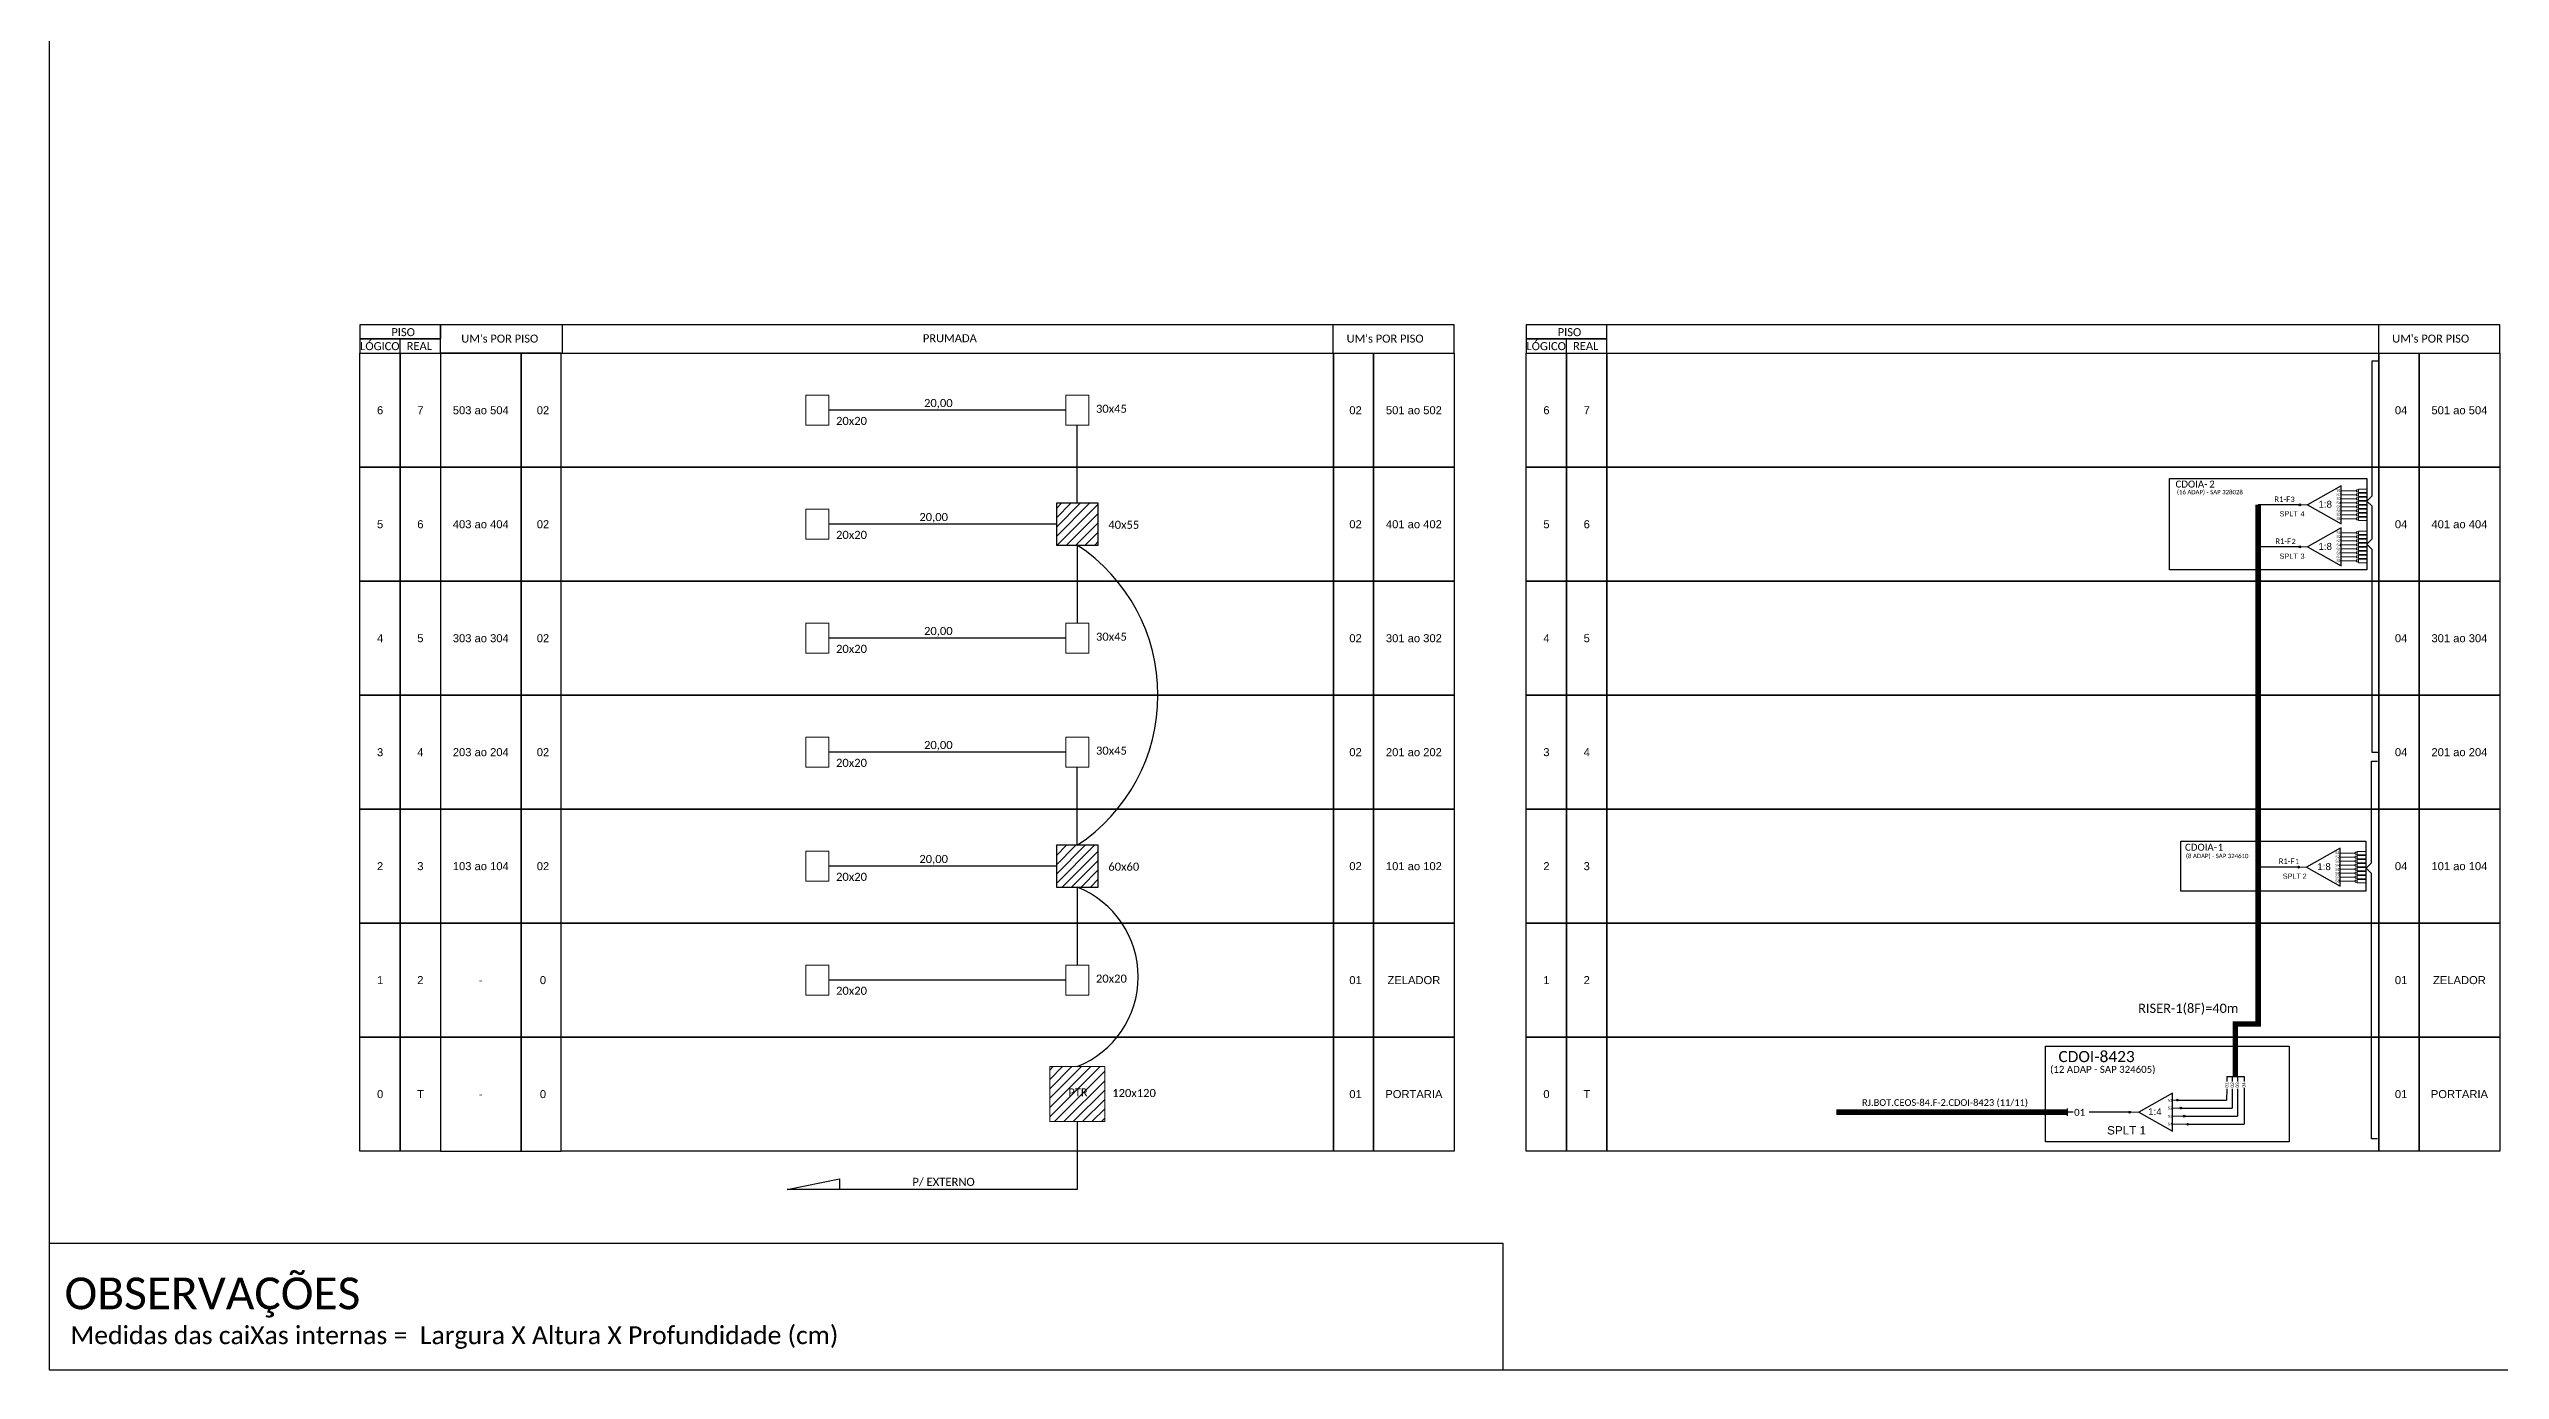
# Model space of a CAD drawing. Extents: x -89 to 749, y 705 to 1299.
# Drawn here: x -89 to 462, y 705 to 1002 of the extents above; entities that cross this region are included whole.
import ezdxf
from ezdxf.enums import TextEntityAlignment as Align

# ---------------------------------------------------------------- set-up
doc = ezdxf.new("R2010")
doc.units = 0
doc.styles.add('ARIAL', font='arial.ttf')
doc.styles.get("Standard").update_dxf_attribs({"font": 'arial.ttf'})
doc.styles.add('WMF-Calibri0', font='calibri.ttf')
doc.linetypes.add('RESERVA', pattern='A,0.5,-0.15,["RESERVA",Standard,S=0.18,R=0,X=0,Y=-0.1],-1.3', length=1.95)
pattern_1 = [(45, (-967.9587, 147.7174), (-1.054204, 1.054204), [])]

# ---------------------------------------------------------------- blocks, each defined once
blk = doc.blocks.new('SPLT_1-4_DIV_DIR')
h = blk.add_hatch(color=3)
h.dxf.hatch_style = 1
edge = h.paths.add_edge_path()
edge.add_arc((13.27, 3.47), 0.242, 0, 360)
h = blk.add_hatch(color=3)
h.dxf.hatch_style = 1
edge = h.paths.add_edge_path()
edge.add_arc((14.27, 1.17), 0.242, 0, 360)
h = blk.add_hatch(color=3)
h.dxf.hatch_style = 1
edge = h.paths.add_edge_path()
edge.add_arc((15.27, -1.14), 0.242, 0, 360)
h = blk.add_hatch(color=3)
h.dxf.hatch_style = 1
edge = h.paths.add_edge_path()
edge.add_arc((16.27, -3.45), 0.242, 0, 360)
at = {"color": 1, "lineweight": 0}
blk.add_lwpolyline([(2.22, 0), (0, 0)], dxfattribs=at)
at = {"color": 1}
blk.add_lwpolyline([(11.89, 5.45), (2.22, 0), (11.89, -5.45), (11.89, 5.45)], dxfattribs=at)
at = {"color": 7, "lineweight": 0}
for points in [[(13.27, 3.47), (11.89, 3.47)], [(11.89, 1.17), (14.27, 1.17)], [(11.89, -1.14), (15.27, -1.14)], [(11.89, -3.45), (16.27, -3.45)]]:
    blk.add_lwpolyline(points, dxfattribs=at)
at = {"color": 3}
for centre in [(13.27, 3.47), (14.27, 1.17), (15.27, -1.14), (16.27, -3.45)]:
    blk.add_circle(centre, 0.242, dxfattribs=at)
at = {"color": 1, "style": 'ARIAL'}
for s, height, p in [('1:4', 2, (4.91, -0.85)), ('S1', 0.75, (10.52, 3.07)), ('S2', 0.75, (10.52, 0.81)), ('S3', 0.75, (10.52, -1.54)), ('S4', 0.75, (10.52, -3.8))]:
    blk.add_text(s, height=height, dxfattribs=at).set_placement(p)
blk = doc.blocks.new('SPLT_1-8_SC-APC')
at = {"color": 1}
blk.add_lwpolyline([(-7.37, -2.1), (-17.04, -7.55), (-7.37, -13), (-7.37, -2.1)], dxfattribs=at)
at = {"color": 3, "lineweight": 0}
for points in [[(-2.99, -3.51), (-7.37, -3.51)], [(-7.37, -4.66), (-2.99, -4.66)], [(-7.37, -5.82), (-2.99, -5.82)], [(-7.37, -6.97), (-2.99, -6.97)], [(-2.41, -3.02), (-2.41, -4)], [(-2.41, -3.02), (0, -3.02)], [(-2.41, -4), (0, -4)], [(-2.41, -4.17), (-2.41, -5.16)], [(-2.41, -4.17), (0, -4.17)], [(-2.41, -5.16), (0, -5.16)], [(-2.41, -5.32), (-2.41, -6.31)], [(-2.41, -5.32), (0, -5.32)], [(-2.41, -6.31), (0, -6.31)], [(-2.41, -6.48), (-2.41, -7.46)], [(-2.41, -6.48), (0, -6.48)], [(-7.37, -8.12), (-2.99, -8.12)], [(-7.37, -9.28), (-2.99, -9.28)], [(-7.37, -10.43), (-2.99, -10.43)], [(-7.37, -11.58), (-2.99, -11.58)], [(-2.41, -7.46), (0, -7.46)], [(-2.41, -7.63), (-2.41, -8.62)], [(-2.41, -7.63), (0, -7.63)], [(-2.41, -8.62), (0, -8.62)], [(-2.41, -8.78), (-2.41, -9.77)], [(-2.41, -8.78), (0, -8.78)], [(-2.41, -9.77), (0, -9.77)], [(-2.41, -9.94), (-2.41, -10.92)], [(-2.41, -9.94), (0, -9.94)], [(-2.41, -10.92), (0, -10.92)], [(-2.41, -11.09), (-2.41, -12.08)], [(-2.41, -11.09), (0, -11.09)], [(-2.41, -12.08), (0, -12.08)]]:
    blk.add_lwpolyline(points, dxfattribs=at)
for points in [[(-2.99, -3.22), (-2.41, -3.22), (-2.41, -3.8), (-2.99, -3.8)], [(-2.99, -4.38), (-2.41, -4.38), (-2.41, -4.95), (-2.99, -4.95)], [(-2.99, -5.53), (-2.41, -5.53), (-2.41, -6.1), (-2.99, -6.1)], [(-2.99, -6.68), (-2.41, -6.68), (-2.41, -7.26), (-2.99, -7.26)], [(-2.99, -7.84), (-2.41, -7.84), (-2.41, -8.41), (-2.99, -8.41)], [(-2.99, -8.99), (-2.41, -8.99), (-2.41, -9.56), (-2.99, -9.56)], [(-2.99, -10.14), (-2.41, -10.14), (-2.41, -10.72), (-2.99, -10.72)], [(-2.99, -11.3), (-2.41, -11.3), (-2.41, -11.87), (-2.99, -11.87)]]:
    blk.add_lwpolyline(points, close=True, dxfattribs=at)
at = {"color": 1, "lineweight": 0}
blk.add_lwpolyline([(-17.04, -7.55), (-19.26, -7.55)], dxfattribs=at)
at = {"color": 1, "style": 'ARIAL'}
for s, height, p in [('1:8', 2, (-13.91, -8.4)), ('S1', 0.75, (-8.74, -3.78)), ('S2', 0.75, (-8.74, -4.97)), ('S3', 0.75, (-8.74, -6.18)), ('S4', 0.75, (-8.74, -7.36)), ('S5', 0.75, (-8.74, -8.57)), ('S6', 0.75, (-8.74, -9.69)), ('S7', 0.75, (-8.74, -10.78)), ('S8', 0.75, (-8.74, -11.9))]:
    blk.add_text(s, height=height, dxfattribs=at).set_placement(p)

msp = doc.modelspace()

# ---------------------------------------------------------------- hatches: boundary and pattern name
h = msp.add_hatch()
h.set_pattern_fill('ANSI31', color=1, scale=0.469565)
h.set_pattern_definition(pattern_1)
h.paths.add_polyline_path([(137.27, 890.48), (146.67, 890.48), (146.67, 899.88), (137.27, 899.88)])
h = msp.add_hatch(color=3)
h.dxf.hatch_style = 1
edge = h.paths.add_edge_path()
edge.add_arc((416.96, 899.55), 0.201, 0, 360)
h = msp.add_hatch(color=3)
h.dxf.hatch_style = 1
edge = h.paths.add_edge_path()
edge.add_arc((416.96, 890.09), 0.201, 0, 360)
h = msp.add_hatch()
h.set_pattern_fill('ANSI31', color=1, scale=0.469565)
h.set_pattern_definition(pattern_1)
h.paths.add_polyline_path([(137.27, 813.61), (146.67, 813.61), (146.67, 823), (137.27, 823)])
h = msp.add_hatch(color=3)
h.dxf.hatch_style = 1
edge = h.paths.add_edge_path()
edge.add_arc((416.69, 818.08), 0.201, 0, 360)
h = msp.add_hatch()
h.set_pattern_fill('ANSI31', color=1, scale=0.469565)
h.set_pattern_definition([(45, (-232.1813, 2833.3818), (-1.054204, 1.054204), [])])
h.paths.add_polyline_path([(148.15, 773.24), (135.79, 773.24), (135.79, 760.87), (148.15, 760.87)])
h.paths.add_polyline_path([(139.49, 766.06), (144.82, 766.06), (144.82, 768.78), (139.49, 768.78)], flags=24)
h = msp.add_hatch(color=3)
h.dxf.hatch_style = 1
edge = h.paths.add_edge_path()
edge.add_arc((378.68, 762.97), 0.321, 0, 360)

# ---------------------------------------------------------------- linework, layer by layer
at = {"color": 5}
for p, q in [((400.5, 768.2), (400.48, 765.7)), ((400.5, 771.02), (400.5, 769.88)), ((401.7, 771.02), (401.7, 769.88)), ((401.7, 768.2), (401.7, 763.89)), ((402.9, 768.2), (402.9, 762.09)), ((390.17, 763.89), (401.7, 763.89)), ((390.95, 762.09), (402.9, 762.09))]:
    msp.add_line(p, q, dxfattribs=at)
at = {"color": 8, "linetype": 'RESERVA', "ltscale": 4}
for p in [(404.4, 768.35), (391.73, 760.28)]:
    msp.add_line(p, (404.4, 760.28), dxfattribs=at)
for points in [[(-89.32, 705.02), (749.25, 705.02), (749.25, 1299.02), (-89.32, 1299.02), (-89.32, 705.02)], [(-1.26, 933.62), (226.74, 933.62), (226.74, 940.05), (-1.26, 940.05), (-1.26, 940.05), (-1.26, 936.84)], [(26.18, 933.62), (26.18, 940.05)], [(199.55, 933.62), (199.55, 940.05)], [(242.97, 933.62), (461.91, 933.62), (461.91, 940.05), (242.97, 940.05)], [(434.73, 933.62), (434.73, 940.05)], [(-10.32, 933.62), (-10.32, 936.84)], [(252.03, 933.62), (252.03, 936.84)]]:
    msp.add_lwpolyline(points)
for points in [[(-19.37, 936.84), (-1.26, 936.84), (-1.26, 940.05), (-19.37, 940.05)], [(242.97, 936.84), (261.09, 936.84), (261.09, 940.05), (242.97, 940.05)], [(-19.37, 933.62), (-1.26, 933.62), (-1.26, 936.84), (-19.37, 936.84)], [(-19.37, 933.62), (-10.32, 933.62), (-10.32, 907.99), (-19.37, 907.99)], [(-10.32, 933.62), (-1.26, 933.62), (-1.26, 907.99), (-10.32, 907.99)], [(-10.32, 933.62), (-1.26, 933.62), (-1.26, 907.99), (-10.32, 907.99)], [(16.85, 933.62), (-1.26, 933.62), (-1.26, 907.99), (16.85, 907.99)], [(25.91, 933.62), (16.85, 933.62), (16.85, 907.99), (25.91, 907.99)], [(25.91, 933.62), (199.57, 933.62), (199.57, 907.99), (25.91, 907.99)], [(199.57, 933.62), (208.62, 933.62), (208.62, 907.99), (199.57, 907.99)], [(208.62, 933.62), (226.74, 933.62), (226.74, 907.99), (208.62, 907.99)], [(242.97, 933.62), (261.09, 933.62), (261.09, 936.84), (242.97, 936.84)], [(242.97, 933.62), (252.03, 933.62), (252.03, 907.99), (242.97, 907.99)], [(252.03, 933.62), (261.09, 933.62), (261.09, 907.99), (252.03, 907.99)], [(252.03, 933.62), (261.09, 933.62), (261.09, 907.99), (252.03, 907.99)], [(261.09, 933.62), (434.74, 933.62), (434.74, 907.99), (261.09, 907.99)], [(434.74, 933.62), (443.8, 933.62), (443.8, 907.99), (434.74, 907.99)], [(443.8, 933.62), (461.91, 933.62), (461.91, 907.99), (443.8, 907.99)], [(-19.37, 907.99), (-10.32, 907.99), (-10.32, 882.37), (-19.37, 882.37)], [(-10.32, 907.99), (-1.26, 907.99), (-1.26, 882.37), (-10.32, 882.37)], [(-10.32, 907.99), (-1.26, 907.99), (-1.26, 882.37), (-10.32, 882.37)], [(16.85, 907.99), (-1.26, 907.99), (-1.26, 882.37), (16.85, 882.37)], [(25.91, 907.99), (16.85, 907.99), (16.85, 882.37), (25.91, 882.37)], [(25.91, 907.99), (199.57, 907.99), (199.57, 882.37), (25.91, 882.37)], [(199.57, 907.99), (208.62, 907.99), (208.62, 882.37), (199.57, 882.37)], [(208.62, 907.99), (226.74, 907.99), (226.74, 882.37), (208.62, 882.37)], [(242.97, 907.99), (252.03, 907.99), (252.03, 882.37), (242.97, 882.37)], [(252.03, 907.99), (261.09, 907.99), (261.09, 882.37), (252.03, 882.37)], [(252.03, 907.99), (261.09, 907.99), (261.09, 882.37), (252.03, 882.37)], [(261.09, 907.99), (434.74, 907.99), (434.74, 882.37), (261.09, 882.37)], [(434.74, 907.99), (443.8, 907.99), (443.8, 882.37), (434.74, 882.37)], [(443.8, 907.99), (461.91, 907.99), (461.91, 882.37), (443.8, 882.37)], [(-19.37, 882.37), (-10.32, 882.37), (-10.32, 856.74), (-19.37, 856.74)], [(-10.32, 882.37), (-1.26, 882.37), (-1.26, 856.74), (-10.32, 856.74)], [(-10.32, 882.37), (-1.26, 882.37), (-1.26, 856.74), (-10.32, 856.74)], [(16.85, 882.37), (-1.26, 882.37), (-1.26, 856.74), (16.85, 856.74)], [(25.91, 882.37), (16.85, 882.37), (16.85, 856.74), (25.91, 856.74)], [(25.91, 882.37), (199.57, 882.37), (199.57, 856.74), (25.91, 856.74)], [(199.57, 882.37), (208.62, 882.37), (208.62, 856.74), (199.57, 856.74)], [(208.62, 882.37), (226.74, 882.37), (226.74, 856.74), (208.62, 856.74)], [(242.97, 882.37), (252.03, 882.37), (252.03, 856.74), (242.97, 856.74)], [(252.03, 882.37), (261.09, 882.37), (261.09, 856.74), (252.03, 856.74)], [(252.03, 882.37), (261.09, 882.37), (261.09, 856.74), (252.03, 856.74)], [(261.09, 882.37), (434.74, 882.37), (434.74, 856.74), (261.09, 856.74)], [(434.74, 882.37), (443.8, 882.37), (443.8, 856.74), (434.74, 856.74)], [(443.8, 882.37), (461.91, 882.37), (461.91, 856.74), (443.8, 856.74)], [(-19.37, 856.74), (-10.32, 856.74), (-10.32, 831.12), (-19.37, 831.12)], [(-10.32, 856.74), (-1.26, 856.74), (-1.26, 831.12), (-10.32, 831.12)], [(-10.32, 856.74), (-1.26, 856.74), (-1.26, 831.12), (-10.32, 831.12)], [(16.85, 856.74), (-1.26, 856.74), (-1.26, 831.12), (16.85, 831.12)], [(25.91, 856.74), (16.85, 856.74), (16.85, 831.12), (25.91, 831.12)], [(25.91, 856.74), (199.57, 856.74), (199.57, 831.12), (25.91, 831.12)], [(199.57, 856.74), (208.62, 856.74), (208.62, 831.12), (199.57, 831.12)], [(208.62, 856.74), (226.74, 856.74), (226.74, 831.12), (208.62, 831.12)], [(242.97, 856.74), (252.03, 856.74), (252.03, 831.12), (242.97, 831.12)], [(252.03, 856.74), (261.09, 856.74), (261.09, 831.12), (252.03, 831.12)], [(252.03, 856.74), (261.09, 856.74), (261.09, 831.12), (252.03, 831.12)], [(261.09, 856.74), (434.74, 856.74), (434.74, 831.12), (261.09, 831.12)], [(434.74, 856.74), (443.8, 856.74), (443.8, 831.12), (434.74, 831.12)], [(443.8, 856.74), (461.91, 856.74), (461.91, 831.12), (443.8, 831.12)], [(-19.37, 831.12), (-10.32, 831.12), (-10.32, 805.49), (-19.37, 805.49)], [(-10.32, 831.12), (-1.26, 831.12), (-1.26, 805.49), (-10.32, 805.49)], [(-10.32, 831.12), (-1.26, 831.12), (-1.26, 805.49), (-10.32, 805.49)], [(16.85, 831.12), (-1.26, 831.12), (-1.26, 805.49), (16.85, 805.49)], [(25.91, 831.12), (16.85, 831.12), (16.85, 805.49), (25.91, 805.49)], [(25.91, 831.12), (199.57, 831.12), (199.57, 805.49), (25.91, 805.49)], [(199.57, 831.12), (208.62, 831.12), (208.62, 805.49), (199.57, 805.49)], [(208.62, 831.12), (226.74, 831.12), (226.74, 805.49), (208.62, 805.49)], [(242.97, 831.12), (252.03, 831.12), (252.03, 805.49), (242.97, 805.49)], [(252.03, 831.12), (261.09, 831.12), (261.09, 805.49), (252.03, 805.49)], [(252.03, 831.12), (261.09, 831.12), (261.09, 805.49), (252.03, 805.49)], [(261.09, 831.12), (434.74, 831.12), (434.74, 805.49), (261.09, 805.49)], [(434.74, 831.12), (443.8, 831.12), (443.8, 805.49), (434.74, 805.49)], [(443.8, 831.12), (461.91, 831.12), (461.91, 805.49), (443.8, 805.49)], [(-19.37, 805.49), (-10.32, 805.49), (-10.32, 779.86), (-19.37, 779.86)], [(-10.32, 805.49), (-1.26, 805.49), (-1.26, 779.86), (-10.32, 779.86)], [(16.85, 805.49), (-1.26, 805.49), (-1.26, 779.86), (16.85, 779.86)], [(25.91, 805.49), (16.85, 805.49), (16.85, 779.86), (25.91, 779.86)], [(25.91, 805.49), (199.57, 805.49), (199.57, 779.86), (25.91, 779.86)], [(199.57, 805.49), (208.62, 805.49), (208.62, 779.86), (199.57, 779.86)], [(208.62, 805.49), (226.74, 805.49), (226.74, 779.86), (208.62, 779.86)], [(242.97, 805.49), (252.03, 805.49), (252.03, 779.86), (242.97, 779.86)], [(252.03, 805.49), (261.09, 805.49), (261.09, 779.86), (252.03, 779.86)], [(261.09, 805.49), (434.74, 805.49), (434.74, 779.86), (261.09, 779.86)], [(434.74, 805.49), (443.8, 805.49), (443.8, 779.86), (434.74, 779.86)], [(443.8, 805.49), (461.91, 805.49), (461.91, 779.86), (443.8, 779.86)], [(-19.37, 779.86), (-10.32, 779.86), (-10.32, 754.24), (-19.37, 754.24)], [(-10.32, 779.86), (-1.26, 779.86), (-1.26, 754.24), (-10.32, 754.24)], [(16.85, 779.86), (-1.26, 779.86), (-1.26, 754.24), (16.85, 754.24)], [(25.91, 779.86), (16.85, 779.86), (16.85, 754.24), (25.91, 754.24)], [(25.91, 779.86), (199.57, 779.86), (199.57, 754.24), (25.91, 754.24)], [(199.57, 779.86), (208.62, 779.86), (208.62, 754.24), (199.57, 754.24)], [(208.62, 779.86), (226.74, 779.86), (226.74, 754.24), (208.62, 754.24)], [(242.97, 779.86), (252.03, 779.86), (252.03, 754.24), (242.97, 754.24)], [(252.03, 779.86), (261.09, 779.86), (261.09, 754.24), (252.03, 754.24)], [(261.09, 779.86), (434.74, 779.86), (434.74, 754.24), (261.09, 754.24)], [(434.74, 779.86), (443.8, 779.86), (443.8, 754.24), (434.74, 754.24)], [(443.8, 779.86), (461.91, 779.86), (461.91, 754.24), (443.8, 754.24)]]:
    msp.add_lwpolyline(points, close=True)
at = {"color": 3}
for points in [[(434.55, 843.85), (433.26, 843.85), (433.26, 885.07), (433.26, 885.07), (433.26, 889.5), (432.03, 890.68), (433.26, 891.86), (433.26, 894.78), (433.26, 894.78), (433.26, 899.21), (432.03, 900.39), (433.26, 901.57), (433.26, 931.89), (434.55, 931.89)], [(434.4, 756.98), (433.1, 756.98), (433.1, 816.66), (431.88, 817.84), (433.1, 819.02), (433.1, 841.89), (434.39, 841.89)], [(365.98, 762.98), (364.59, 762.98)], [(379, 762.98), (369.59, 762.98)]]:
    msp.add_lwpolyline(points, dxfattribs=at)
at = {"color": 0, "lineweight": 0}
for points in [[(80.92, 924.18), (86.1, 924.18), (86.1, 917.43), (80.92, 917.43)], [(139.38, 924.18), (144.56, 924.18), (144.56, 917.43), (139.38, 917.43)], [(80.92, 898.55), (86.1, 898.55), (86.1, 891.81), (80.92, 891.81)], [(80.92, 872.93), (86.1, 872.93), (86.1, 866.18), (80.92, 866.18)], [(139.38, 872.93), (144.56, 872.93), (144.56, 866.18), (139.38, 866.18)], [(80.92, 847.3), (86.1, 847.3), (86.1, 840.56), (80.92, 840.56)], [(139.38, 847.3), (144.56, 847.3), (144.56, 840.56), (139.38, 840.56)], [(80.92, 821.68), (86.1, 821.68), (86.1, 814.93), (80.92, 814.93)], [(80.92, 796.05), (86.1, 796.05), (86.1, 789.3), (80.92, 789.3)], [(139.38, 796.05), (144.56, 796.05), (144.56, 789.3), (139.38, 789.3)]]:
    msp.add_lwpolyline(points, close=True, dxfattribs=at)
at = {"color": 3, "ltscale": 0.5}
for points in [[(139.38, 920.81), (86.1, 920.81)], [(141.97, 899.88), (141.97, 917.43)], [(137.27, 895.18), (86.1, 895.18)], [(141.97, 890.48), (141.97, 872.93)], [(139.38, 869.55), (86.1, 869.55)], [(139.38, 843.93), (86.1, 843.93)], [(141.97, 823), (141.97, 840.56)], [(137.27, 818.3), (86.1, 818.3)], [(141.97, 813.61), (141.97, 796.05)], [(139.38, 792.68), (86.1, 792.68)], [(141.97, 760.87), (141.97, 745.63), (76.71, 745.63), (88.45, 747.98), (88.45, 745.63)]]:
    msp.add_lwpolyline(points, dxfattribs=at)
at = {"color": 1}
for points in [[(432.03, 886.76), (432.03, 886.76), (432.03, 884.9), (387.62, 884.9), (387.62, 905.46), (390.45, 905.46)], [(364.59, 763.8), (364.59, 762.16)]]:
    msp.add_lwpolyline(points, dxfattribs=at)
for points in [[(387.62, 905.46), (432.03, 905.46), (432.03, 884.9), (387.62, 884.9)], [(137.27, 890.48), (146.67, 890.48), (146.67, 899.88), (137.27, 899.88)], [(137.27, 813.61), (146.67, 813.61), (146.67, 823), (137.27, 823)], [(390.21, 823.91), (431.79, 823.91), (431.79, 812.7), (390.21, 812.7)], [(359.71, 777.81), (414.54, 777.81), (414.54, 756.29), (359.71, 756.29)]]:
    msp.add_lwpolyline(points, close=True, dxfattribs=at)
at = {"color": 5, "const_width": 1.25}
msp.add_lwpolyline([(402.45, 771.02), (402.45, 782.8), (407.6, 782.8), (407.6, 899.55)], dxfattribs=at)
at = {"color": 5}
for points in [[(416.96, 899.55), (407.6, 899.55)], [(416.96, 890.09), (407.6, 890.09)], [(416.69, 818.08), (407.6, 818.08)], [(402.9, 771.02), (402.9, 769.88)], [(389.38, 765.7), (400.48, 765.7)]]:
    msp.add_lwpolyline(points, dxfattribs=at)
at = {"color": 1, "lineweight": 0}
msp.add_lwpolyline([(135.79, 773.24), (148.15, 773.24), (148.15, 760.87), (135.79, 760.87)], close=True, dxfattribs=at)
at = {"color": 5, "ltscale": 0.5}
msp.add_lwpolyline([(400.5, 771.02), (404.4, 771.02)], dxfattribs=at)
at = {"color": 8, "linetype": 'RESERVA', "ltscale": 4}
msp.add_lwpolyline([(404.4, 771.02), (404.4, 769.86)], dxfattribs=at)
at = {"color": 1, "const_width": 1.25}
msp.add_lwpolyline([(312.67, 762.98), (364.59, 762.98)], dxfattribs=at)
at = {"color": 7}
msp.add_lwpolyline([(-89.24, 733.5), (237.71, 733.5), (237.71, 705.02)], dxfattribs=at)
at = {"color": 3}
for centre in [(416.96, 899.55), (416.96, 890.09), (416.69, 818.08)]:
    msp.add_circle(centre, 0.201, dxfattribs=at)
at = {"color": 3, "ltscale": 0.5}
for centre, radius, start, end in [((119.69, 856.74), 40.43, 303.4359, 56.5641), ((133.93, 793.42), 21.73, 291.7248, 68.2752)]:
    msp.add_arc(centre, radius, start, end, dxfattribs=at)
msp.add_point((418.7, 899.55))

# ---------------------------------------------------------------- block references
at = {"color": 3, "xscale": 0.782608695652174, "yscale": 0.782608695652174, "zscale": 0.782608695652174}
for p in [(432.03, 905.46), (432.03, 895.99), (431.76, 823.98)]:
    msp.add_blockref('SPLT_1-8_SC-APC', p, dxfattribs=at)
at = {"xscale": 0.782608695652174, "yscale": 0.782608695652174, "zscale": 0.782608695652174}
msp.add_blockref('SPLT_1-4_DIV_DIR', (379, 762.98), dxfattribs=at)

# ---------------------------------------------------------------- texts
at = {"style": 'WMF-Calibri0'}
for s, height, p in [('     PISO', 1.8, (-15.49, 937.47)), ("UM's POR PISO", 1.8, (3.41, 936.02)), ('PRUMADA', 1.8, (107.23, 936.11)), ("UM's POR PISO", 1.8, (202.55, 936.02)), ('     PISO', 1.8, (246.85, 937.47)), ("UM's POR PISO", 1.8, (437.73, 936.02)), ('  LÓGICO', 1.8, (-20.61, 934.32)), ('    REAL', 1.8, (-11.41, 934.36)), ('  LÓGICO', 1.8, (241.73, 934.32)), ('    REAL', 1.8, (250.94, 934.36)), ('20,00', 1.813, (107.5, 921.52)), ('30x45', 1.813, (146.17, 920.24)), ('20x20', 1.813, (87.71, 917.5)), ('20x20', 1.813, (87.71, 891.88)), ('20,00', 1.813, (106.45, 895.89)), ('40x55', 1.813, (148.95, 894.15)), ('20,00', 1.813, (107.5, 870.27)), ('20x20', 1.813, (87.71, 866.25)), ('30x45', 1.813, (146.17, 868.99)), ('20,00', 1.813, (107.5, 844.64)), ('30x45', 1.813, (146.17, 843.37)), ('20x20', 1.813, (87.71, 840.63)), ('20x20', 1.813, (87.71, 815)), ('20,00', 1.813, (106.45, 819.01)), ('60x60', 1.813, (148.95, 817.28)), ('20x20', 1.813, (146.17, 792.11)), ('20x20', 1.813, (87.71, 789.38)), ('PTR', 1.813, (139.94, 766.52)), ('120x120', 1.813, (149.83, 766.38)), ('01', 1.565, (366.19, 762.17)), ('P/ EXTERNO', 1.813, (104.88, 746.41))]:
    msp.add_text(s, height=height, dxfattribs=at).set_placement(p)
at = {"style": 'ARIAL'}
for s, p in [('6', (-14.84, 920.81)), ('7', (-5.79, 920.81)), ('503 ao 504', (7.8, 920.81)), ('02', (21.79, 920.81)), ('02', (204.56, 920.81)), ('501 ao 502', (217.68, 920.81)), ('6', (247.5, 920.81)), ('7', (256.56, 920.81)), ('04', (439.73, 920.81)), ('501 ao 504', (452.85, 920.81)), ('5', (-14.84, 895.18)), ('6', (-5.79, 895.18)), ('403 ao 404', (7.8, 895.18)), ('02', (21.79, 895.18)), ('02', (204.56, 895.18)), ('401 ao 402', (217.68, 895.18)), ('5', (247.5, 895.18)), ('6', (256.56, 895.18)), ('04', (439.73, 895.18)), ('401 ao 404', (452.85, 895.18)), ('4', (-14.84, 869.55)), ('5', (-5.79, 869.55)), ('303 ao 304', (7.8, 869.55)), ('02', (21.79, 869.55)), ('02', (204.56, 869.55)), ('301 ao 302', (217.68, 869.55)), ('4', (247.5, 869.55)), ('5', (256.56, 869.55)), ('04', (439.73, 869.55)), ('301 ao 304', (452.85, 869.55)), ('3', (-14.84, 843.93)), ('4', (-5.79, 843.93)), ('203 ao 204', (7.8, 843.93)), ('02', (21.79, 843.93)), ('02', (204.56, 843.93)), ('201 ao 202', (217.68, 843.93)), ('3', (247.5, 843.93)), ('4', (256.56, 843.93)), ('04', (439.73, 843.93)), ('201 ao 204', (452.85, 843.93)), ('2', (-14.84, 818.3)), ('3', (-5.79, 818.3)), ('103 ao 104', (7.8, 818.3)), ('02', (21.79, 818.3)), ('02', (204.56, 818.3)), ('101 ao 102', (217.68, 818.3)), ('2', (247.5, 818.3)), ('3', (256.56, 818.3)), ('04', (439.73, 818.3)), ('101 ao 104', (452.85, 818.3)), ('1', (-14.84, 792.68)), ('2', (-5.79, 792.68)), ('-', (7.8, 792.68)), ('0', (21.79, 792.68)), ('01', (204.56, 792.68)), ('ZELADOR', (217.68, 792.68)), ('1', (247.5, 792.68)), ('2', (256.56, 792.68)), ('01', (439.73, 792.68)), ('ZELADOR', (452.85, 792.68)), ('0', (-14.84, 767.05)), ('T', (-5.79, 767.05)), ('-', (7.8, 767.05)), ('0', (21.79, 767.05)), ('01', (204.56, 767.05)), ('PORTARIA', (217.68, 767.05)), ('0', (247.5, 767.05)), ('T', (256.56, 767.05)), ('01', (439.73, 767.05)), ('PORTARIA', (452.85, 767.05))]:
    msp.add_text(s, height=1.8, dxfattribs=at).set_placement(p, align=Align.MIDDLE_CENTER)
at = {"color": 1, "style": 'WMF-Calibri0'}
for s, height, p in [('CDOIA-', 1.565, (388.99, 903.42)), ('2', 1.57, (396.57, 903.42)), ('CDOIA-', 1.565, (391.13, 821.78)), ('1', 1.57, (398.47, 821.78)), ('CDOI-8423', 2.504, (362.66, 774.24)), ('RJ.BOT.CEOS-84.F-2.CDOI-8423 (11/11)', 1.5026, (318.48, 764.4))]:
    msp.add_text(s, height=height, dxfattribs=at).set_placement(p)
for s, height, p in [('(16 ADAP) - SAP 328028', 0.9783, (396.72, 901.91)), ('(8 ADAP) - SAP 324610', 0.9783, (398.36, 820.1)), ('(12 ADAP - SAP 324605)', 1.5652, (372.63, 771.83))]:
    msp.add_text(s, height=height, dxfattribs=at).set_placement(p, align=Align.CENTER)
at = {"color": 5, "style": 'WMF-Calibri0'}
for s, height, p in [('R1-F', 1.252, (411.23, 900.17)), ('R1-F', 1.252, (411.44, 890.74)), ('R1-F', 1.252, (412.2, 818.8)), ('RISER-1(8F)=40m', 2.0705, (380.59, 785.31))]:
    msp.add_text(s, height=height, dxfattribs=at).set_placement(p)
at = {"color": 5, "style": 'ARIAL'}
for s, p in [('3', (415.36, 900.19)), ('2', (415.58, 890.72)), ('1', (416.4, 818.77))]:
    msp.add_text(s, height=1.17, dxfattribs=at).set_placement(p, align=Align.CENTER)
at = {"color": 7, "style": 'ARIAL'}
for s, height, p in [('SPLT', 1.174, (414.44, 896.94)), ('4', 1.17, (417.57, 896.94)), ('SPLT', 1.174, (414.44, 887.41)), ('3', 1.17, (417.57, 887.41)), ('SPLT', 1.174, (415.16, 815.46)), ('2', 1.17, (418.03, 815.46))]:
    msp.add_text(s, height=height, dxfattribs=at).set_placement(p, align=Align.CENTER)
at = {"style": 'ARIAL'}
for s, p in [('01', (400.5, 769.11)), ('02', (401.77, 769.11)), ('03', (402.91, 769.11)), ('04', (404.35, 769.11))]:
    msp.add_text(s, height=0.776, rotation=90, dxfattribs=at).set_placement(p, align=Align.MIDDLE_CENTER)
at = {"color": 7}
for s, height, style, p in [('SPLT 1', 1.878, 'ARIAL', (373.61, 757.97)), ('OBSERVAÇÕES', 7.1308, 'WMF-Calibri0', (-85.83, 718.67))]:
    msp.add_text(s, height=height, dxfattribs=dict(at, style=style)).set_placement(p)
at = {"color": 7, "insert": (-84.48, 714.83), "char_height": 4, "width": 658.8434, "attachment_point": 1, "style": 'WMF-Calibri0'}
msp.add_mtext('Medidas das caiXas internas =  Largura X Altura X Profundidade (cm)', dxfattribs=at)

doc.saveas('drawing.dxf')
